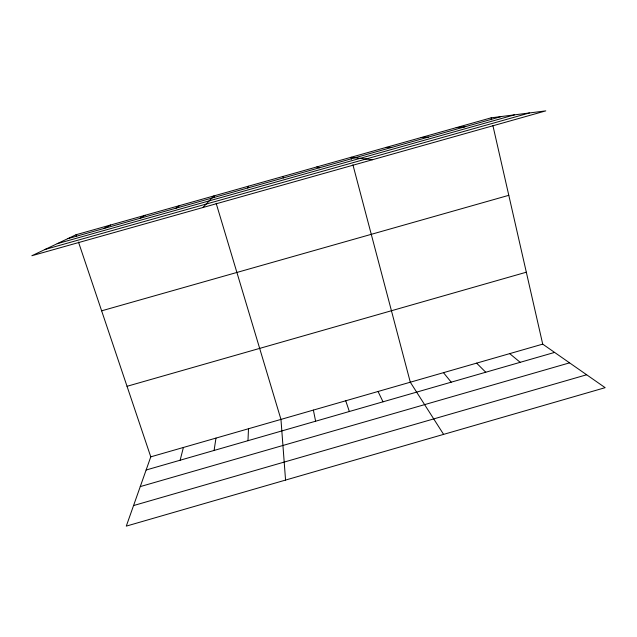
<?xml version="1.0" encoding="UTF-8"?>
<svg xmlns="http://www.w3.org/2000/svg" width="637" height="637" viewBox="0 0 637 637"><rect width="100%" height="100%" fill="white"/><g stroke="black" fill="none" stroke-linecap="round" stroke-linejoin="round"><path stroke-width="0.96" d="M247.992 440.685L248.486 428.749M214.088 450.447L215.975 438.105M180.136 460.217L183.4 447.469M247.745 187.979L248.279 186.227M78.494 242.084L150.778 456.848L126.285 526.122L605.15 387.67L542.716 344.131L492.903 125.577M202.885 207.535L213.944 195.901L214.502 197.749M175.923 208.211L179.554 205.592M139.917 218.356L145.101 215.29M103.855 228.516L110.591 225.012M76.026 234.75L31.85 255.74L545.782 110.878L491.135 117.829L76.026 234.75L76.639 236.582M150.778 456.848L542.716 344.131M146.128 470.01L554.596 352.412M140.259 486.596L569.558 362.851M133.555 505.563L586.653 374.771M127.034 386.293L526.321 272.206M101.633 310.824L508.796 195.32M67.721 238.692L501.43 116.515M57.195 243.692L514.457 114.859M45.076 249.457L529.443 112.956M456.18 127.671L464.922 126.803M421.161 137.536L428.351 137.106M386.086 147.418L391.707 147.426M372.494 159.728L350.947 157.315L351.433 159.17M316.78 166.934L319.312 167.818M509.696 353.631L520.198 362.318M476.619 363.138L485.736 372.239M443.487 372.669L451.211 382.176M282.557 176.576L283.561 177.89M443.599 434.378L410.3 382.208L352.906 164.744M378.044 391.492L383.02 401.812M345.732 400.784L349.347 411.502M216.158 203.283L280.957 419.409L285.559 480.075M491.135 117.829L491.581 119.764M313.372 410.093L315.618 421.216"/></g></svg>
